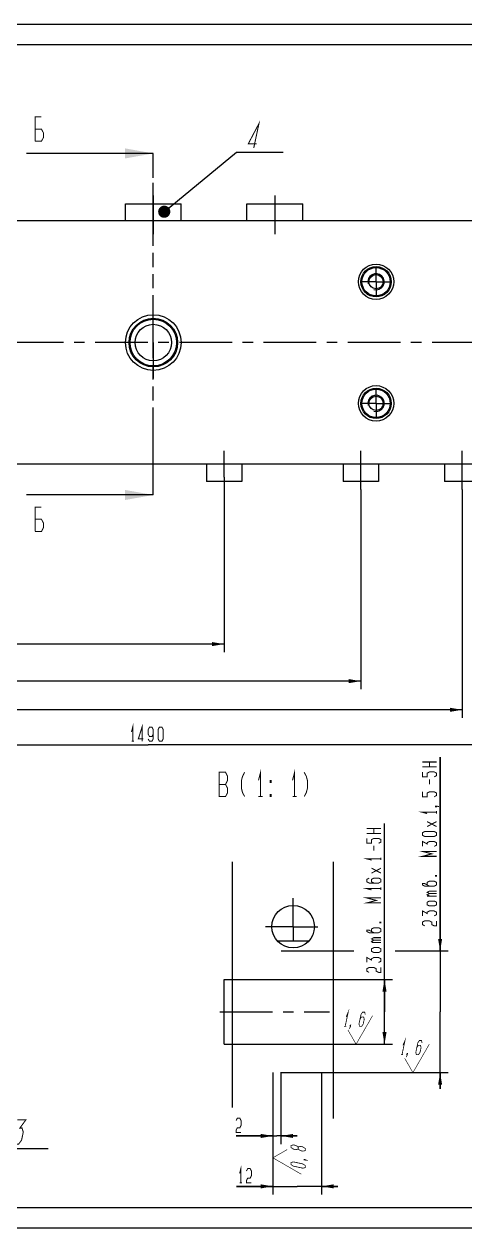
# Model space of a CAD drawing. Header units: millimetres. Extents: x 0 to 630, y 0 to 297.
# Drawn here: x 214.4 to 323.2, y 0 to 297 of the extents above; entities that cross this region are included whole.
import ezdxf

# ---------------------------------------------------------------- set-up
doc = ezdxf.new("R2010")
doc.units = ezdxf.units.MM
doc.header["$LTSCALE"] = 34.65
doc.linetypes.add('CENTER', pattern=[0.6, 0.375, -0.075, 0.075, -0.075])
doc.linetypes.add('PHANTOM', pattern=[0.8, 0.45, -0.05, 0.1, -0.05, 0.1, -0.05])
doc.layers.get('0').update_dxf_attribs({"linetype": 'CONTINUOUS'})
for name, color, linetype in [('ALL_AXIS', 7, 'CONTINUOUS'), ('ALL_DIMENSIONS', 7, 'CONTINUOUS'), ('ALL_SURF_FIN', 7, 'CONTINUOUS'), ('DEFAULT_3', 7, 'PHANTOM')]:
    doc.layers.add(name, color=color, linetype=linetype)
doc.styles.get("Standard").update_dxf_attribs({"font": 'txt', "width": 0.7})
doc.dimstyles.new('DIMSTYLE_10', dxfattribs={"dimtxt": 3.5, "dimasz": 3, "dimexe": 0.18, "dimexo": 0.0625, "dimgap": 0.09, "dimtad": 1, "dimdec": 5, "dimlfac": 4, "dimdsep": 46, "dimtxsty": 'STANDARD', "dimblk": '_FILLED', "dimblk1": '_FILLED', "dimblk2": '_FILLED', "dimcen": 0.09, "dimadec": 0, "dimazin": 0, "dimtp": 0.8, "dimtm": 0.8, "dimtfac": 1, "dimtdec": 5, "dimtofl": 0, "dimtmove": 0, "dimatfit": 3, "dimldrblk": '_FILLED', "dimfxl": 1, "dimtolj": 1, "dimarcsym": 0})
doc.dimstyles.new('DIMSTYLE_2', dxfattribs={"dimtxt": 3.5, "dimasz": 3, "dimexe": 0.18, "dimexo": 0.0625, "dimgap": 0.09, "dimtad": 1, "dimdsep": 46, "dimtxsty": 'STANDARD', "dimblk": '_FILLED', "dimblk1": '_FILLED', "dimblk2": '_FILLED', "dimcen": 0.09, "dimadec": 0, "dimazin": 0, "dimtp": 0.2, "dimtm": 0.2, "dimtfac": 1, "dimtofl": 0, "dimtmove": 0, "dimatfit": 3, "dimldrblk": '_FILLED', "dimfxl": 1, "dimtolj": 1, "dimarcsym": 0})
doc.dimstyles.new('DIMSTYLE_3', dxfattribs={"dimtxt": 3.5, "dimasz": 3, "dimexe": 0.18, "dimexo": 0.0625, "dimgap": 0.09, "dimtad": 1, "dimdsep": 46, "dimtxsty": 'STANDARD', "dimblk": '_FILLED', "dimblk1": '_FILLED', "dimblk2": '_FILLED', "dimcen": 0.09, "dimadec": 0, "dimazin": 0, "dimtp": 0.1, "dimtm": 0.1, "dimtfac": 1, "dimtofl": 0, "dimtmove": 0, "dimatfit": 3, "dimldrblk": '_FILLED', "dimfxl": 1, "dimtolj": 1, "dimarcsym": 0})
doc.dimstyles.new('DIMSTYLE_4', dxfattribs={"dimtxt": 3.5, "dimasz": 3, "dimexe": 0.18, "dimexo": 0.0625, "dimgap": 0.09, "dimtad": 1, "dimdec": 5, "dimdsep": 46, "dimtxsty": 'STANDARD', "dimblk": '_FILLED', "dimblk1": '_FILLED', "dimblk2": '_FILLED', "dimcen": 0.09, "dimadec": 0, "dimazin": 0, "dimtp": 0.2, "dimtm": 0.2, "dimtfac": 1, "dimtdec": 5, "dimtofl": 0, "dimtmove": 0, "dimatfit": 3, "dimldrblk": '_FILLED', "dimfxl": 1, "dimtolj": 1, "dimarcsym": 0})
doc.dimstyles.new('DIMSTYLE_5', dxfattribs={"dimtxt": 3.5, "dimasz": 3, "dimexe": 0.18, "dimexo": 0.0625, "dimgap": 0.09, "dimtad": 1, "dimdec": 5, "dimlfac": 4, "dimdsep": 46, "dimtxsty": 'STANDARD', "dimblk": '_FILLED', "dimblk1": '_FILLED', "dimblk2": '_FILLED', "dimcen": 0.09, "dimadec": 0, "dimazin": 0, "dimtp": 1.2, "dimtm": 1.2, "dimtfac": 1, "dimtdec": 5, "dimtofl": 0, "dimtmove": 0, "dimatfit": 3, "dimldrblk": '_FILLED', "dimfxl": 1, "dimtolj": 1, "dimarcsym": 0})
doc.dimstyles.get("Standard").update_dxf_attribs({"dimtxt": 3.5, "dimasz": 3, "dimexe": 0.18, "dimexo": 0.0625, "dimgap": 0.09, "dimtad": 1, "dimdec": 5, "dimdsep": 46, "dimtxsty": 'STANDARD', "dimblk": '_FILLED', "dimblk1": '_FILLED', "dimblk2": '_FILLED', "dimcen": 0.09, "dimadec": 0, "dimazin": 0, "dimtol": 1, "dimtp": 1e-05, "dimtm": 1e-05, "dimtfac": 1, "dimtdec": 5, "dimtofl": 0, "dimtmove": 0, "dimatfit": 3, "dimldrblk": '_FILLED', "dimfxl": 1, "dimtolj": 1, "dimarcsym": 0})

# ---------------------------------------------------------------- blocks, each defined once
blk = doc.blocks.new('_FILLED')
at = {"color": 0, "linetype": 'BYBLOCK'}
blk.add_solid([(0, 0), (-1, 0.167), (-1, -0.167)], dxfattribs=at)
blk = doc.blocks.new('*D1')
at = {"layer": 'ALL_DIMENSIONS', "color": 2, "linetype": 'CONTINUOUS'}
for p, q in [((317.08, 68.32), (317.08, 116.17)), ((317.08, 116.17), (317.08, 53.32)), ((277.86, 68.32), (295.81, 68.32)), ((306.02, 68.32), (319.08, 68.32)), ((317.08, 34.32), (317.08, 53.32)), ((277.65, 38.32), (319.08, 38.32)), ((317.08, 38.32), (317.08, 34.32))]:
    blk.add_line(p, q, dxfattribs=at)
at = {"layer": 'ALL_DIMENSIONS', "color": 2, "linetype": 'CONTINUOUS', "xscale": 3, "yscale": 3, "zscale": 3}
for p, rotation in [((317.08, 68.32), 270), ((317.08, 38.32), 90)]:
    blk.add_blockref('_FILLED', p, dxfattribs=dict(at, rotation=rotation))
blk = doc.blocks.new('SF4_BL2', base_point=(310.9, 42.27))
at = {"layer": 'ALL_SURF_FIN', "color": 2, "linetype": 'CONTINUOUS'}
for points, const_width in [([(307.9, 45.06), (308.41, 46.23), (307.66, 42.73)], 0.194), ([(310.36, 38.32), (314.41, 45.33)], 0.146), ([(312.61, 45.64), (312.47, 46.23), (311.95, 46.23), (311.56, 45.64), (311.07, 43.31), (311.21, 42.73), (311.73, 42.73), (312.12, 43.31), (312.37, 44.48), (312.23, 45.06), (311.7, 45.06), (311.32, 44.48)], 0.194), ([(307.4, 42.73), (307.92, 42.73)], 0.194), ([(310.36, 38.32), (308.33, 41.85)], 0.146), ([(308.97, 42.73), (308.84, 42.73), (308.91, 43.02), (309.04, 43.02), (308.97, 42.73), (308.72, 42.14)], 0.194)]:
    blk.add_lwpolyline(points, dxfattribs=dict(at, const_width=const_width))
blk = doc.blocks.new('*D2')
at = {"layer": 'ALL_DIMENSIONS', "color": 2, "linetype": 'CONTINUOUS'}
for p, q in [((275.79, 38.32), (275.79, 8.25)), ((287.79, 38.32), (287.79, 8.25)), ((275.79, 10.25), (266.82, 10.25)), ((266.82, 10.25), (281.79, 10.25)), ((291.79, 10.25), (281.79, 10.25)), ((287.79, 10.25), (291.79, 10.25))]:
    blk.add_line(p, q, dxfattribs=at)
at = {"layer": 'ALL_DIMENSIONS', "color": 2, "linetype": 'CONTINUOUS', "xscale": 3, "yscale": 3, "zscale": 3}
blk.add_blockref('_FILLED', (275.79, 10.25), dxfattribs=at)
at = {"layer": 'ALL_DIMENSIONS', "color": 2, "linetype": 'CONTINUOUS', "xscale": 3, "yscale": 3, "zscale": 3, "rotation": 180}
blk.add_blockref('_FILLED', (287.79, 10.25), dxfattribs=at)
blk = doc.blocks.new('SF5_BL3', base_point=(280.07, 16.87))
at = {"layer": 'ALL_SURF_FIN', "color": 2, "linetype": 'CONTINUOUS'}
for points, const_width in [([(275.79, 17.3), (279.32, 19.33)], 0.146), ([(282.03, 19.98), (281.44, 20.36), (280.86, 20.49), (280.28, 20.35), (280.28, 19.82), (280.86, 19.44), (281.44, 19.31), (282.03, 19.45)], 0.194), ([(283.78, 19.08), (283.78, 19.6), (283.19, 19.99), (282.61, 20.11), (282.03, 19.98), (282.03, 19.45), (282.61, 19.06), (283.19, 18.94), (283.78, 19.08)], 0.194), ([(275.79, 17.3), (282.8, 13.25)], 0.146), ([(283.78, 14.88), (283.19, 14.74), (280.86, 15.24), (280.28, 15.62), (280.28, 16.15), (280.86, 16.29), (283.19, 15.79), (283.78, 15.4), (283.78, 14.88)], 0.194), ([(283.78, 16.85), (283.78, 16.72), (283.48, 16.78), (283.48, 16.91), (283.78, 16.85), (284.36, 16.59)], 0.194)]:
    blk.add_lwpolyline(points, dxfattribs=dict(at, const_width=const_width))
blk = doc.blocks.new('*D3')
at = {"layer": 'ALL_DIMENSIONS', "color": 2, "linetype": 'CONTINUOUS'}
for p, q in [((275.79, 38.32), (275.79, 20.69)), ((277.79, 38.32), (277.79, 20.69)), ((275.79, 22.69), (266.72, 22.69)), ((266.72, 22.69), (276.79, 22.69)), ((281.79, 22.69), (276.79, 22.69)), ((277.79, 22.69), (281.79, 22.69))]:
    blk.add_line(p, q, dxfattribs=at)
at = {"layer": 'ALL_DIMENSIONS', "color": 2, "linetype": 'CONTINUOUS', "xscale": 3, "yscale": 3, "zscale": 3}
blk.add_blockref('_FILLED', (275.79, 22.69), dxfattribs=at)
at = {"layer": 'ALL_DIMENSIONS', "color": 2, "linetype": 'CONTINUOUS', "xscale": 3, "yscale": 3, "zscale": 3, "rotation": 180}
blk.add_blockref('_FILLED', (277.79, 22.69), dxfattribs=at)
blk = doc.blocks.new('*D4')
at = {"layer": 'ALL_DIMENSIONS', "color": 2, "linetype": 'CONTINUOUS'}
for p, q in [((303.35, 53.32), (303.35, 99.78)), ((265.49, 61.32), (305.35, 61.32)), ((303.35, 61.32), (303.35, 53.32)), ((303.35, 45.32), (303.35, 53.32)), ((265.75, 45.32), (305.35, 45.32))]:
    blk.add_line(p, q, dxfattribs=at)
at = {"layer": 'ALL_DIMENSIONS', "color": 2, "linetype": 'CONTINUOUS', "xscale": 3, "yscale": 3, "zscale": 3}
for p, rotation in [((303.35, 61.32), 90), ((303.35, 45.32), 270)]:
    blk.add_blockref('_FILLED', p, dxfattribs=dict(at, rotation=rotation))
blk = doc.blocks.new('SF3_BL4', base_point=(296.89, 49.27))
at = {"layer": 'ALL_SURF_FIN', "color": 2, "linetype": 'CONTINUOUS'}
for points, const_width in [([(293.88, 52.06), (294.39, 53.23), (293.64, 49.73)], 0.194), ([(296.34, 45.32), (300.39, 52.33)], 0.146), ([(298.6, 52.64), (298.46, 53.23), (297.93, 53.23), (297.55, 52.64), (297.05, 50.31), (297.19, 49.73), (297.71, 49.73), (298.1, 50.31), (298.35, 51.48), (298.21, 52.06), (297.68, 52.06), (297.3, 51.48)], 0.194), ([(293.38, 49.73), (293.91, 49.73)], 0.194), ([(296.34, 45.32), (294.31, 48.85)], 0.146), ([(294.96, 49.73), (294.83, 49.73), (294.89, 50.02), (295.02, 50.02), (294.96, 49.73), (294.7, 49.14)], 0.194)]:
    blk.add_lwpolyline(points, dxfattribs=dict(at, const_width=const_width))
blk = doc.blocks.new('*D5')
at = {"layer": 'ALL_DIMENSIONS', "color": 2, "linetype": 'CONTINUOUS'}
for p, q in [((58.77, 182.18), (58.77, 117.18)), ((431.27, 182.18), (431.27, 117.18)), ((58.77, 119.18), (245.02, 119.18)), ((431.27, 119.18), (245.02, 119.18))]:
    blk.add_line(p, q, dxfattribs=at)
at = {"layer": 'ALL_DIMENSIONS', "color": 2, "linetype": 'CONTINUOUS', "xscale": 3, "yscale": 3, "zscale": 3, "rotation": 180}
blk.add_blockref('_FILLED', (58.77, 119.18), dxfattribs=at)
at = {"layer": 'ALL_DIMENSIONS', "color": 2, "linetype": 'CONTINUOUS', "xscale": 3, "yscale": 3, "zscale": 3}
blk.add_blockref('_FILLED', (431.27, 119.18), dxfattribs=at)
blk = doc.blocks.new('*D20')
at = {"layer": 'ALL_DIMENSIONS', "color": 2, "linetype": 'CONTINUOUS'}
for p, q in [((263.77, 185.18), (263.77, 142.04)), ((58.77, 182.18), (58.77, 142.04)), ((58.77, 144.04), (161.27, 144.04)), ((263.77, 144.04), (161.27, 144.04))]:
    blk.add_line(p, q, dxfattribs=at)
at = {"layer": 'ALL_DIMENSIONS', "color": 2, "linetype": 'CONTINUOUS', "xscale": 3, "yscale": 3, "zscale": 3, "rotation": 180}
blk.add_blockref('_FILLED', (58.77, 144.04), dxfattribs=at)
at = {"layer": 'ALL_DIMENSIONS', "color": 2, "linetype": 'CONTINUOUS', "xscale": 3, "yscale": 3, "zscale": 3}
blk.add_blockref('_FILLED', (263.77, 144.04), dxfattribs=at)
blk = doc.blocks.new('*D21')
at = {"layer": 'ALL_DIMENSIONS', "color": 2, "linetype": 'CONTINUOUS'}
for p, q in [((58.77, 182.18), (58.77, 132.9)), ((297.52, 182.18), (297.52, 132.9)), ((58.77, 134.9), (178.14, 134.9)), ((297.52, 134.9), (178.14, 134.9))]:
    blk.add_line(p, q, dxfattribs=at)
at = {"layer": 'ALL_DIMENSIONS', "color": 2, "linetype": 'CONTINUOUS', "xscale": 3, "yscale": 3, "zscale": 3, "rotation": 180}
blk.add_blockref('_FILLED', (58.77, 134.9), dxfattribs=at)
at = {"layer": 'ALL_DIMENSIONS', "color": 2, "linetype": 'CONTINUOUS', "xscale": 3, "yscale": 3, "zscale": 3}
blk.add_blockref('_FILLED', (297.52, 134.9), dxfattribs=at)
blk = doc.blocks.new('*D22')
at = {"layer": 'ALL_DIMENSIONS', "color": 2, "linetype": 'CONTINUOUS'}
for p, q in [((58.77, 182.18), (58.77, 125.83)), ((322.52, 182.18), (322.52, 125.83)), ((58.77, 127.83), (190.64, 127.83)), ((322.52, 127.83), (190.64, 127.83))]:
    blk.add_line(p, q, dxfattribs=at)
at = {"layer": 'ALL_DIMENSIONS', "color": 2, "linetype": 'CONTINUOUS', "xscale": 3, "yscale": 3, "zscale": 3, "rotation": 180}
blk.add_blockref('_FILLED', (58.77, 127.83), dxfattribs=at)
at = {"layer": 'ALL_DIMENSIONS', "color": 2, "linetype": 'CONTINUOUS', "xscale": 3, "yscale": 3, "zscale": 3}
blk.add_blockref('_FILLED', (322.52, 127.83), dxfattribs=at)
blk = doc.blocks.new('BALLOON2001_BL12', base_point=(272.61, 268.91))
at = {"color": 2, "linetype": 'CONTINUOUS'}
blk.add_line((266.85, 265.36), (278.37, 265.36), dxfattribs=at)
at = {"color": 2, "linetype": 'CONTINUOUS', "const_width": 0.25}
blk.add_lwpolyline([(271.07, 266.45), (272.35, 272.45), (269.71, 267.45), (271.81, 267.45)], dxfattribs=at)
blk = doc.blocks.new('BALLOON2001_BL14', base_point=(214.55, 23.1))
at = {"color": 2, "linetype": 'CONTINUOUS'}
blk.add_line((208.78, 19.56), (220.31, 19.56), dxfattribs=at)
at = {"color": 2, "linetype": 'CONTINUOUS', "const_width": 0.25}
blk.add_lwpolyline([(212.71, 26.65), (214.81, 26.65), (213.33, 24.65), (213.86, 24.65), (214.17, 23.65), (213.75, 21.65), (213.01, 20.65), (211.96, 20.65), (211.65, 21.65)], dxfattribs=at)

msp = doc.modelspace()

# ---------------------------------------------------------------- linework, layer by layer
at = {"color": 7, "linetype": 'CONTINUOUS'}
for p, q in [((0, 297), (630, 297)), ((20, 292), (625, 292)), ((246.2689891, 265.0890084), (220.9816812, 265.0890084)), ((428.7689891, 248.4302844), (61.2689891, 248.4302844)), ((428.7689891, 188.4302844), (61.2689891, 188.4302844)), ((246.2689891, 180.8239712), (220.9816812, 180.8239712)), ((265.7905783, 29.7079186), (265.7905783, 90.3388907)), ((290.7905783, 27.0194748), (290.7905783, 90.3140377)), ((263.7905783, 45.319576), (263.7905783, 61.319576)), ((20, 5), (625, 5)), ((0, 0), (630, 0))]:
    msp.add_line(p, q, dxfattribs=at)
at = {"color": 5, "linetype": 'CONTINUOUS'}
for p, q in [((220.9816812, 265.0890084), (214.9816812, 265.0890084)), ((220.9816812, 180.8239712), (214.9816812, 180.8239712))]:
    msp.add_line(p, q, dxfattribs=at)
at = {"color": 2, "linetype": 'CONTINUOUS'}
for p, q in [((263.7905783, 61.319576), (265.7905783, 61.319576)), ((263.7905783, 45.319576), (265.7905783, 45.319576))]:
    msp.add_line(p, q, dxfattribs=at)
at = {"color": 7, "linetype": 'CONTINUOUS', "const_width": 0.25}
for points in [[(217.0816809, 268.0890271), (217.0816809, 274.0890234), (218.6566809, 274.0890234)], [(217.0816809, 268.0890271), (218.6566809, 268.0890271), (219.1816873, 269.0890137), (219.1816873, 270.0890002), (218.6566809, 271.0890253), (217.0816809, 271.0890253)], [(217.0816809, 171.8239774), (217.0816809, 177.8239737), (218.6566809, 177.8239737)], [(217.0816809, 171.8239774), (218.6566809, 171.8239774), (219.1816873, 172.8239639), (219.1816873, 173.8239697), (218.6566809, 174.8239755), (217.0816809, 174.8239755)]]:
    msp.add_lwpolyline(points, dxfattribs=at)
at = {"color": 2, "linetype": 'CONTINUOUS', "const_width": 0.25}
for points in [[(272.2352316, 110.4169345), (272.760238, 112.4169269), (272.760238, 106.4169305)], [(280.635238, 110.4169345), (281.1602444, 112.4169269), (281.1602444, 106.4169305)], [(262.522738, 106.4169305), (264.097738, 106.4169305), (264.6227444, 107.4169363), (264.6227444, 108.4169229), (264.097738, 109.4169287), (264.6227444, 110.4169345), (264.6227444, 111.4169211), (264.097738, 112.4169269), (262.522738, 112.4169269), (262.522738, 106.4169305)], [(268.822738, 112.4169269), (268.2977316, 111.4169211), (268.035238, 110.4169345), (268.035238, 108.4169229), (268.2977316, 107.4169363), (268.822738, 106.4169305)], [(275.3852316, 109.916922), (275.122738, 109.916922), (275.122738, 110.4169345), (275.3852316, 110.4169345), (275.3852316, 109.916922)], [(283.5227444, 112.4169269), (284.0477316, 111.4169211), (284.3102444, 110.4169345), (284.3102444, 108.4169229), (284.0477316, 107.4169363), (283.5227444, 106.4169305)], [(262.522738, 109.4169287), (264.097738, 109.4169287)], [(275.3852316, 106.4169305), (275.122738, 106.4169305), (275.122738, 106.9169238), (275.3852316, 106.9169238), (275.3852316, 106.4169305)], [(272.2352316, 106.4169305), (273.2852444, 106.4169305)], [(280.635238, 106.4169305), (281.6852316, 106.4169305)]]:
    msp.add_lwpolyline(points, dxfattribs=at)
at = {"color": 7, "linetype": 'CONTINUOUS'}
for centre, radius in [((301.2689891, 233.4302844), 3.75), ((301.2689891, 233.4302844), 3.5), ((301.2689891, 233.4302844), 1.75), ((246.2689891, 218.4302844), 6), ((246.2689891, 218.4302844), 5.75), ((246.2689891, 218.4302844), 4.5), ((301.2689891, 203.4302844), 3.75), ((301.2689891, 203.4302844), 3.5), ((301.2689891, 203.4302844), 1.75), ((280.7905783, 74.319576), 5.25)]:
    msp.add_circle(centre, radius, dxfattribs=at)
at = {"color": 2, "linetype": 'CONTINUOUS'}
for centre in [(301.2689891, 233.4302844), (301.2689891, 203.4302844)]:
    msp.add_arc(centre, 2, 255, 195, dxfattribs=at)
at = {"color": 7, "linetype": 'CONTINUOUS'}
for points in [[(246.2689891, 265.0890084), (239.2689891, 263.8390084), (239.2689891, 266.3390084)], [(246.2689891, 180.8239712), (239.2689891, 179.5739712), (239.2689891, 182.0739712)]]:
    msp.add_solid(points, dxfattribs=at)
at = {"layer": 'ALL_AXIS', "color": 7, "linetype": 'CONTINUOUS'}
for p, q in [((239.3939891, 248.4302844), (239.3939891, 252.6802844)), ((239.3939891, 252.6802844), (253.1439891, 252.6802844)), ((253.1439891, 248.4302844), (253.1439891, 252.6802844)), ((269.3939891, 248.4302844), (269.3939891, 252.6802844)), ((269.3939891, 252.6802844), (283.1439891, 252.6802844)), ((283.1439891, 248.4302844), (283.1439891, 252.6802844)), ((259.3939891, 188.4302844), (259.3939891, 184.1802844)), ((268.1439891, 188.4302844), (268.1439891, 184.1802844)), ((293.1439891, 188.4302844), (293.1439891, 184.1802844)), ((301.8939891, 188.4302844), (301.8939891, 184.1802844)), ((318.1439891, 188.4302844), (318.1439891, 184.1802844)), ((268.1439891, 184.1802844), (259.3939891, 184.1802844)), ((301.8939891, 184.1802844), (293.1439891, 184.1802844)), ((326.8939891, 184.1802844), (318.1439891, 184.1802844)), ((276.8858859, 70.819576), (284.6952707, 70.819576))]:
    msp.add_line(p, q, dxfattribs=at)
at = {"layer": 'ALL_AXIS', "color": 7, "linetype": 'CENTER'}
for p, q in [((246.2689891, 254.6802844), (246.2689891, 245.1802844)), ((276.2689891, 254.6802844), (276.2689891, 245.1802844)), ((301.2689891, 236.4302844), (301.2689891, 237.1802844)), ((301.2689891, 233.4302844), (301.2689891, 236.4302844)), ((298.2689891, 233.4302844), (297.5189891, 233.4302844)), ((301.2689891, 233.4302844), (298.2689891, 233.4302844)), ((301.2689891, 233.4302844), (305.0189891, 233.4302844)), ((301.2689891, 233.4302844), (301.2689891, 229.6802844)), ((246.2689891, 226.4302844), (246.2689891, 227.3052844)), ((246.2689891, 221.4302844), (246.2689891, 226.4302844)), ((246.2689891, 218.4302844), (246.2689891, 221.4302844)), ((432.0189891, 218.4302844), (58.0189891, 218.4302844)), ((246.2689891, 218.4302844), (246.2689891, 210.4302844)), ((246.2689891, 210.4302844), (246.2689891, 209.5552844)), ((301.2689891, 206.4302844), (301.2689891, 207.1802844)), ((301.2689891, 203.4302844), (301.2689891, 206.4302844)), ((298.2689891, 203.4302844), (297.5189891, 203.4302844)), ((301.2689891, 203.4302844), (298.2689891, 203.4302844)), ((301.2689891, 203.4302844), (305.0189891, 203.4302844)), ((301.2689891, 203.4302844), (301.2689891, 199.6802844)), ((263.7689891, 185.1802844), (263.7689891, 191.6802844)), ((297.5189891, 182.1802844), (297.5189891, 191.6802844)), ((322.5189891, 182.1802844), (322.5189891, 191.6802844)), ((280.7905783, 74.319576), (280.7905783, 81.3194334)), ((280.7905783, 74.319576), (273.9414736, 74.319576)), ((280.7905783, 74.319576), (280.7905783, 70.7538215)), ((280.7905783, 74.319576), (286.9034098, 74.319576)), ((262.7223187, 53.319576), (289.7905783, 53.319576))]:
    msp.add_line(p, q, dxfattribs=at)
at = {"layer": 'ALL_AXIS', "color": 7, "linetype": 'CONTINUOUS'}
for centre, radius in [((301.2689891, 233.4302844), 4.375), ((246.2689891, 218.4302844), 6.875), ((301.2689891, 203.4302844), 4.375)]:
    msp.add_circle(centre, radius, dxfattribs=at)
at = {"layer": 'ALL_DIMENSIONS', "color": 2, "linetype": 'CONTINUOUS', "const_width": 0.25}
for points in [[(240.8846182, 122.3886264), (241.1908704, 123.5552838), (241.1908704, 120.0552924)], [(243.4877325, 120.0552924), (243.4877325, 123.5552838), (242.5689954, 120.6386115), (243.7939847, 120.6386115)], [(245.0189932, 120.6386115), (245.3252454, 120.0552924), (245.9377304, 120.0552924), (246.2439825, 120.6386115), (246.2439825, 122.9719455), (245.9377304, 123.5552838), (245.3252454, 123.5552838), (245.0189932, 122.9719455), (245.0189932, 121.8052881), (245.3252454, 121.2219498), (245.9377304, 121.2219498), (246.2439825, 121.8052881)], [(247.7752432, 120.0552924), (247.4689911, 120.6386115), (247.4689911, 122.9719455), (247.7752432, 123.5552838), (248.3877475, 123.5552838), (248.6939804, 122.9719455), (248.6939804, 120.6386115), (248.3877475, 120.0552924), (247.7752432, 120.0552924)], [(240.8846182, 120.0552924), (241.4971225, 120.0552924)], [(312.7015421, 114.9489816), (316.2015527, 114.9489816)], [(316.2015527, 113.7239923), (312.7015421, 113.7239923)], [(314.451557, 113.7239923), (314.451557, 114.9489816)], [(315.6182144, 111.2739752), (316.2015527, 111.5802274), (316.2015527, 112.1927316), (315.6182144, 112.4989838), (314.451557, 112.4989838), (313.8682187, 112.1927316), (313.8682187, 111.2739752), (312.7015421, 111.2739752), (312.7015421, 112.4989838)], [(314.451557, 109.4364816), (314.451557, 110.6614902)], [(315.6182144, 106.3739795), (316.2015527, 106.6802316), (316.2015527, 107.2927359), (315.6182144, 107.598988), (314.451557, 107.598988), (313.8682187, 107.2927359), (313.8682187, 106.3739795), (312.7015421, 106.3739795), (312.7015421, 107.598988)], [(316.2015527, 104.0771173), (316.2015527, 103.9239816), (315.909874, 103.9239816), (315.909874, 104.0771173), (316.2015527, 104.0771173), (316.7848911, 103.9239816)], [(313.8682187, 102.2396045), (312.7015421, 102.5458566), (316.2015527, 102.5458566)], [(316.2015527, 102.2396045), (316.2015527, 102.8521088)], [(298.9784125, 98.5592148), (302.4784232, 98.5592148)], [(300.7284082, 97.3342255), (300.7284082, 98.5592148)], [(313.8682187, 99.0239859), (316.2015527, 100.2489752)], [(316.2015527, 99.0239859), (313.8682187, 100.2489752)], [(302.4784232, 97.3342255), (298.9784125, 97.3342255)], [(301.8950848, 94.8842276), (302.4784232, 95.1904797), (302.4784232, 95.8029648), (301.8950848, 96.1092169), (300.7284082, 96.1092169), (300.1450891, 95.8029648), (300.1450891, 94.8842276), (298.9784125, 94.8842276), (298.9784125, 96.1092169)], [(316.2015527, 96.8802402), (315.6182144, 96.573988), (313.2848804, 96.573988), (312.7015421, 96.8802402), (312.7015421, 97.4927252), (313.2848804, 97.7989774), (315.6182144, 97.7989774), (316.2015527, 97.4927252), (316.2015527, 96.8802402)], [(312.7015421, 94.1239902), (312.7015421, 95.3489795), (313.8682187, 94.7364752), (313.8682187, 95.0427274), (314.451557, 95.3489795), (315.6182144, 95.3489795), (316.2015527, 95.0427274), (316.2015527, 94.4302423), (315.6182144, 94.1239902)], [(300.7284082, 93.0467148), (300.7284082, 94.2717233)], [(316.2015527, 91.6739923), (312.7015421, 91.6739923), (315.0348761, 92.2864774), (312.7015421, 92.8989816), (316.2015527, 92.8989816)], [(300.1450891, 90.7498526), (298.9784125, 91.0561047), (302.4784232, 91.0561047)], [(302.4784232, 90.7498526), (302.4784232, 91.3623376)], [(299.5617508, 86.3092255), (298.9784125, 86.0029733), (298.9784125, 85.3904691), (299.5617508, 85.0842169), (301.8950848, 85.0842169), (302.4784232, 85.3904691), (302.4784232, 86.0029733), (301.8950848, 86.3092255), (300.7284082, 86.3092255), (300.1450891, 86.0029733), (300.1450891, 85.3904691), (300.7284082, 85.0842169)], [(300.1450891, 87.5342148), (302.4784232, 88.7592233)], [(302.4784232, 87.5342148), (300.1450891, 88.7592233)], [(316.2015527, 86.927113), (316.2015527, 86.7739774), (315.909874, 86.7739774), (315.909874, 86.927113), (316.2015527, 86.927113)], [(300.1450891, 83.3998398), (298.9784125, 83.7060919), (302.4784232, 83.7060919)], [(302.4784232, 83.3998398), (302.4784232, 84.0123441)], [(314.451557, 84.3239795), (313.2848804, 84.9364838), (312.7015421, 84.9364838), (312.7015421, 84.6302316), (313.2848804, 84.3239795), (315.6182144, 84.3239795), (316.2015527, 84.6302316), (316.2015527, 85.2427359), (315.6182144, 85.548988), (314.451557, 85.548988), (313.8682187, 85.2427359), (313.8682187, 84.6302316)], [(314.451557, 82.4864859), (313.8682187, 82.792738), (314.451557, 83.0989902), (316.2015527, 83.0989902)], [(302.4784232, 80.1842212), (298.9784125, 80.1842212), (301.3117465, 80.7967255), (298.9784125, 81.4092297), (302.4784232, 81.4092297)], [(314.451557, 81.8739816), (313.8682187, 82.1802338), (314.451557, 82.4864859), (316.2015527, 82.4864859)], [(316.2015527, 81.8739816), (313.8682187, 81.8739816)], [(315.6182144, 79.4239838), (316.2015527, 79.7302359), (316.2015527, 80.3427402), (315.6182144, 80.6489923), (314.451557, 80.6489923), (313.8682187, 80.3427402), (313.8682187, 79.7302359), (314.451557, 79.4239838), (315.6182144, 79.4239838)], [(312.7015421, 76.9739859), (312.7015421, 78.1989752), (313.8682187, 77.5864902), (313.8682187, 77.8927423), (314.451557, 78.1989752), (315.6182144, 78.1989752), (316.2015527, 77.8927423), (316.2015527, 77.280238), (315.6182144, 76.9739859)], [(302.4784232, 75.4373419), (302.4784232, 75.2842255), (302.1867444, 75.2842255), (302.1867444, 75.4373419), (302.4784232, 75.4373419)], [(313.2848804, 74.523988), (312.7015421, 74.8302402), (312.7015421, 75.4427252), (313.2848804, 75.7489774), (314.451557, 75.7489774), (315.0348761, 75.4427252), (315.0348761, 74.8302402), (315.6182144, 74.523988), (316.2015527, 74.523988), (316.2015527, 75.7489774)], [(300.7284082, 72.8342276), (299.5617508, 73.4467126), (298.9784125, 73.4467126), (298.9784125, 73.1404797), (299.5617508, 72.8342276), (301.8950848, 72.8342276), (302.4784232, 73.1404797), (302.4784232, 73.7529648), (301.8950848, 74.0592169), (300.7284082, 74.0592169), (300.1450891, 73.7529648), (300.1450891, 73.1404797)], [(300.7284082, 70.9967148), (300.1450891, 71.3029669), (300.7284082, 71.6092191), (302.4784232, 71.6092191)], [(300.7284082, 70.3842297), (300.1450891, 70.6904626), (300.7284082, 70.9967148), (302.4784232, 70.9967148)], [(302.4784232, 70.3842297), (300.1450891, 70.3842297)], [(301.8950848, 67.9342126), (302.4784232, 68.2404648), (302.4784232, 68.8529691), (301.8950848, 69.1592212), (300.7284082, 69.1592212), (300.1450891, 68.8529691), (300.1450891, 68.2404648), (300.7284082, 67.9342126), (301.8950848, 67.9342126)], [(298.9784125, 65.4842148), (298.9784125, 66.7092233), (300.1450891, 66.0967191), (300.1450891, 66.4029712), (300.7284082, 66.7092233), (301.8950848, 66.7092233), (302.4784232, 66.4029712), (302.4784232, 65.7904669), (301.8950848, 65.4842148)], [(299.5617508, 63.0342169), (298.9784125, 63.3404691), (298.9784125, 63.9529733), (299.5617508, 64.2592255), (300.7284082, 64.2592255), (301.3117465, 63.9529733), (301.3117465, 63.3404691), (301.8950848, 63.0342169), (302.4784232, 63.0342169), (302.4784232, 64.2592255)], [(266.7174252, 26.4823352), (267.0236774, 27.0656639), (267.6361816, 27.0656639), (267.9424338, 26.4823352), (267.9424338, 25.3156682), (267.6361816, 24.7323299), (267.0236774, 24.7323299), (266.7174252, 24.1490012), (266.7174252, 23.5656628), (267.9424338, 23.5656628)], [(267.5807529, 13.4551799), (267.887005, 14.6218469), (267.887005, 11.1218459)], [(269.26513, 14.0385086), (269.5713821, 14.6218469), (270.1838672, 14.6218469), (270.4901193, 14.0385086), (270.4901193, 12.8718416), (270.1838672, 12.2885129), (269.5713821, 12.2885129), (269.26513, 11.7051746), (269.26513, 11.1218459), (270.4901193, 11.1218459)], [(267.5807529, 11.1218459), (268.1932571, 11.1218459)]]:
    msp.add_lwpolyline(points, dxfattribs=at)
at = {"layer": 'DEFAULT_3', "color": 5, "linetype": 'PHANTOM'}
for p, q in [((246.2689891, 259.0890084), (246.2689891, 265.0890084)), ((246.2689891, 180.8239712), (246.2689891, 186.8239712))]:
    msp.add_line(p, q, dxfattribs=at)
at = {"layer": 'DEFAULT_3', "color": 2, "linetype": 'PHANTOM'}
msp.add_line((246.2689891, 186.8239712), (246.2689891, 259.0890084), dxfattribs=at)

# ---------------------------------------------------------------- block references
at = {"color": 2, "linetype": 'CONTINUOUS'}
for name, p in [('BALLOON2001_BL12', (272.6081352, 268.9097838)), ('BALLOON2001_BL14', (214.5460105, 23.1022916))]:
    msp.add_blockref(name, p, dxfattribs=at)
at = {"layer": 'ALL_SURF_FIN', "color": 2, "linetype": 'CONTINUOUS'}
for name, p in [('SF3_BL4', (296.8863028, 49.2728921)), ('SF4_BL2', (310.9037257, 42.272891)), ('SF5_BL3', (280.0746555, 16.8694005))]:
    msp.add_blockref(name, p, dxfattribs=at)

# ---------------------------------------------------------------- dimensions: what is measured, and where the dimension line sits
at = {"layer": 'ALL_DIMENSIONS', "color": 2, "linetype": 'CONTINUOUS'}
for base, p1, p2, dimstyle, picture, middle in [((263.7689891, 144.0392087), (58.7689891, 182.1802844), (263.7689891, 185.1802844), 'DIMSTYLE_10', '*D20', (157.5939891, 144.9142087)), ((431.2689891, 119.1802844), (58.7689891, 182.1802844), (431.2689891, 182.1802844), 'DIMSTYLE_5', '*D5', (240.1189891, 120.0552844)), ((297.5189891, 134.8979567), (58.7689891, 182.1802844), (297.5189891, 182.1802844), 'DIMSTYLE_10', '*D21', (174.4689891, 135.7729567)), ((322.5189891, 127.8342621), (58.7689891, 182.1802844), (322.5189891, 182.1802844), 'DIMSTYLE_5', '*D22', (185.7439891, 128.7092621)), ((277.7905783, 22.6906675), (275.7905783, 38.319576), (277.7905783, 38.319576), 'DIMSTYLE_3', '*D3', (266.7174287, 23.5656675)), ((287.7905783, 10.2468457), (275.7905783, 38.319576), (287.7905783, 38.319576), 'DIMSTYLE_2', '*D2', (266.8151237, 11.1218457))]:
    dim = msp.add_linear_dim(base=base, p1=p1, p2=p2, dimstyle=dimstyle, dxfattribs=at)
    dim.commit()
    dim.dimension.update_dxf_attribs({"geometry": picture, "text_midpoint": middle, "dimtype": 160})
for base, p1, p2, text, dimstyle, picture, middle in [((317.0765488, 38.319576), (277.8642882, 68.319576), (277.6464405, 38.319576), '23отв. М<>х1,5-5Н', 'DIMSTYLE_2', '*D1', (316.2015488, 74.5239829)), ((303.3534172, 45.319576), (265.4866471, 61.319576), (265.7525744, 45.319576), '23отв. М<>х1-5Н', 'DIMSTYLE_4', '*D4', (302.4784172, 63.0342204))]:
    dim = msp.add_linear_dim(base=base, p1=p1, p2=p2, angle=270, text=text, dimstyle=dimstyle, dxfattribs=at)
    dim.commit()
    dim.dimension.update_dxf_attribs({"geometry": picture, "text_midpoint": middle, "dimtype": 160})

# ---------------------------------------------------------------- leaders
at = {"color": 2, "linetype": 'CONTINUOUS'}
msp.add_leader([(248.9650213, 250.700998), (266.8461155, 265.3649528)], dimstyle='STANDARD', override={"dimtad": 0, "dimldrblk": 'DOT'}, dxfattribs=at)

doc.saveas('drawing.dxf')
